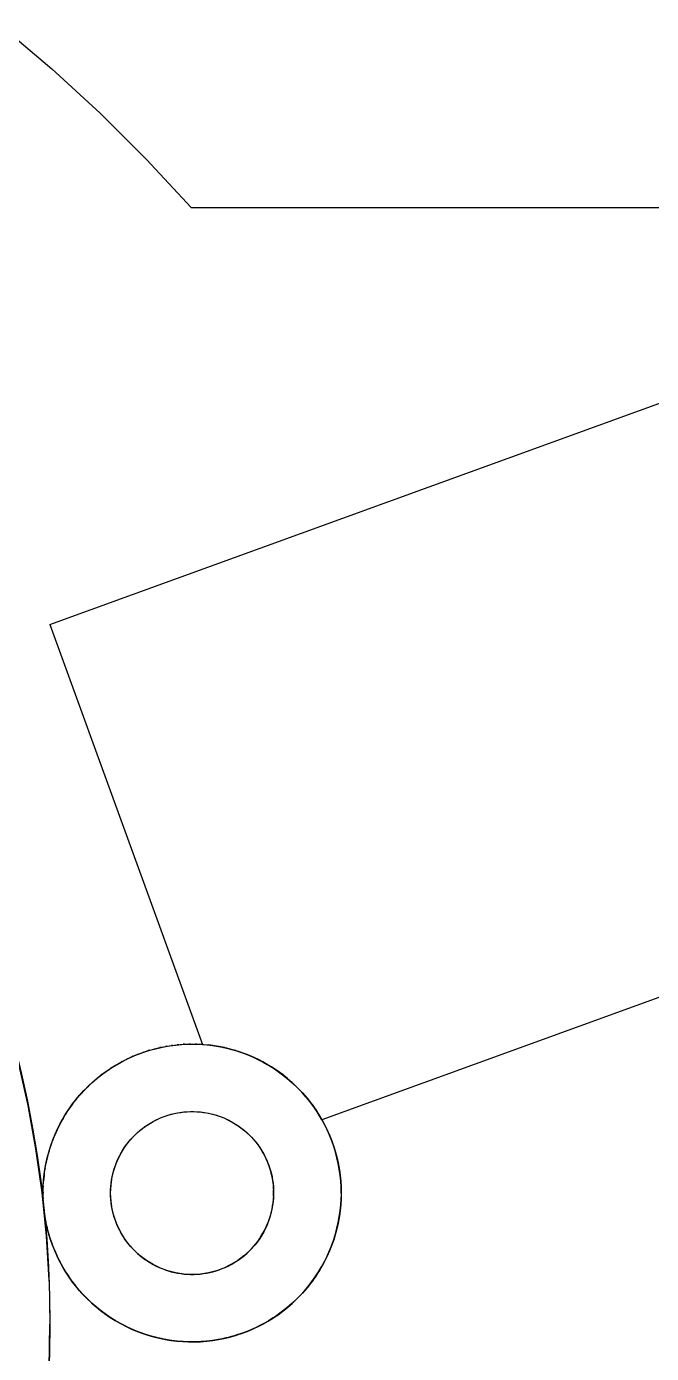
# Model space of a CAD drawing. Header units: millimetres. Extents: x -55 to 176, y -160 to 36.
# Drawn here: x 23.3 to 36.71, y -0.63 to 27.89 of the extents above; entities that cross this region are included whole.
import ezdxf

# ---------------------------------------------------------------- set-up
doc = ezdxf.new("R2010")
doc.units = ezdxf.units.MM
doc.layers.add('XY', color=7, linetype='Continuous')

msp = doc.modelspace()

# ---------------------------------------------------------------- linework, layer by layer
for centre, radius in [((0, 0), 23.8), ((26.852, 2.822), 3.2), ((26.852, 2.822), 1.75)]:
    msp.add_circle(centre, radius)
at = {"layer": 'XY'}
for p, q in [((22.765, 27.888), (23.838, 26.977)), ((23.838, 26.977), (24.875, 26.024)), ((24.875, 26.024), (25.874, 25.031)), ((26.833, 24), (25.874, 25.031)), ((26.833, 24), (52, 24)), ((23.794, 15.037), (38.561, 20.407)), ((23.794, 15.037), (27.075, 6.015)), ((42.662, 9.129), (29.64, 4.394)), ((26.282, 5.971), (26.408, 5.991)), ((26.312, 5.976), (26.438, 5.995)), ((26.312, 5.976), (26.408, 5.991)), ((26.408, 5.991), (26.534, 6.006)), ((26.438, 5.995), (26.408, 5.991)), ((26.438, 5.995), (26.565, 6.009)), ((26.438, 5.995), (26.534, 6.006)), ((26.534, 6.006), (26.661, 6.017)), ((26.565, 6.009), (26.534, 6.006)), ((26.565, 6.009), (26.692, 6.018)), ((26.565, 6.009), (26.661, 6.017)), ((26.661, 6.017), (26.788, 6.022)), ((26.692, 6.018), (26.661, 6.017)), ((26.692, 6.018), (26.82, 6.022)), ((26.692, 6.018), (26.788, 6.022)), ((26.82, 6.022), (26.788, 6.022)), ((26.788, 6.022), (26.916, 6.022)), ((26.82, 6.022), (26.947, 6.021)), ((26.82, 6.022), (26.916, 6.022)), ((26.947, 6.021), (26.916, 6.022)), ((26.916, 6.022), (27.043, 6.017)), ((26.947, 6.021), (27.075, 6.015)), ((26.947, 6.021), (27.043, 6.017)), ((27.075, 6.015), (27.043, 6.017)), ((27.043, 6.017), (27.17, 6.006)), ((27.075, 6.015), (27.17, 6.006)), ((27.075, 6.015), (27.206, 6.003)), ((27.17, 6.006), (27.296, 5.991)), ((27.17, 6.006), (27.206, 6.003)), ((27.296, 5.991), (27.206, 6.003)), ((27.336, 5.985), (27.206, 6.003)), ((27.296, 5.991), (27.422, 5.971)), ((27.296, 5.991), (27.336, 5.985)), ((25.351, 5.648), (25.465, 5.706)), ((25.439, 5.693), (25.554, 5.747)), ((25.465, 5.706), (25.439, 5.693)), ((25.465, 5.706), (25.581, 5.759)), ((25.465, 5.706), (25.554, 5.747)), ((25.554, 5.747), (25.672, 5.797)), ((25.581, 5.759), (25.554, 5.747)), ((25.581, 5.759), (25.699, 5.807)), ((25.581, 5.759), (25.672, 5.797)), ((25.672, 5.797), (25.791, 5.841)), ((25.699, 5.807), (25.672, 5.797)), ((25.699, 5.807), (25.819, 5.851)), ((25.699, 5.807), (25.791, 5.841)), ((25.791, 5.841), (25.912, 5.881)), ((25.819, 5.851), (25.791, 5.841)), ((25.819, 5.851), (25.94, 5.89)), ((25.819, 5.851), (25.912, 5.881)), ((25.912, 5.881), (26.034, 5.916)), ((25.94, 5.89), (25.912, 5.881)), ((25.94, 5.89), (26.063, 5.923)), ((25.94, 5.89), (26.034, 5.916)), ((26.034, 5.916), (26.158, 5.946)), ((26.063, 5.923), (26.034, 5.916)), ((26.063, 5.923), (26.187, 5.952)), ((26.063, 5.923), (26.158, 5.946)), ((26.158, 5.946), (26.282, 5.971)), ((26.187, 5.952), (26.158, 5.946)), ((26.187, 5.952), (26.312, 5.976)), ((26.187, 5.952), (26.282, 5.971)), ((26.312, 5.976), (26.282, 5.971)), ((27.422, 5.971), (27.336, 5.985)), ((27.466, 5.963), (27.336, 5.985)), ((27.422, 5.971), (27.546, 5.946)), ((27.422, 5.971), (27.466, 5.963)), ((27.546, 5.946), (27.466, 5.963)), ((27.595, 5.935), (27.466, 5.963)), ((27.546, 5.946), (27.67, 5.916)), ((27.546, 5.946), (27.595, 5.935)), ((27.67, 5.916), (27.595, 5.935)), ((27.722, 5.902), (27.595, 5.935)), ((27.67, 5.916), (27.792, 5.881)), ((27.67, 5.916), (27.722, 5.902)), ((27.792, 5.881), (27.722, 5.902)), ((27.848, 5.863), (27.722, 5.902)), ((27.792, 5.881), (27.913, 5.841)), ((27.792, 5.881), (27.848, 5.863)), ((27.913, 5.841), (27.848, 5.863)), ((27.973, 5.82), (27.848, 5.863)), ((27.913, 5.841), (28.032, 5.797)), ((27.913, 5.841), (27.973, 5.82)), ((28.032, 5.797), (27.973, 5.82)), ((28.083, 5.776), (27.973, 5.82)), ((28.032, 5.797), (28.15, 5.747)), ((28.032, 5.797), (28.083, 5.776)), ((28.15, 5.747), (28.083, 5.776)), ((28.181, 5.733), (28.083, 5.776)), ((28.15, 5.747), (28.265, 5.693)), ((28.15, 5.747), (28.181, 5.733)), ((28.265, 5.693), (28.181, 5.733)), ((28.277, 5.688), (28.181, 5.733)), ((23.331, 4.701), (23.126, 5.625)), ((24.9, 5.358), (25.002, 5.433)), ((24.921, 5.374), (25.025, 5.449)), ((24.921, 5.374), (25.002, 5.433)), ((25.002, 5.433), (25.107, 5.505)), ((25.025, 5.449), (25.002, 5.433)), ((25.025, 5.449), (25.131, 5.52)), ((25.025, 5.449), (25.107, 5.505)), ((25.107, 5.505), (25.215, 5.572)), ((25.131, 5.52), (25.107, 5.505)), ((25.131, 5.52), (25.24, 5.586)), ((25.131, 5.52), (25.215, 5.572)), ((25.215, 5.572), (25.326, 5.635)), ((25.24, 5.586), (25.215, 5.572)), ((25.24, 5.586), (25.351, 5.648)), ((25.24, 5.586), (25.326, 5.635)), ((25.326, 5.635), (25.439, 5.693)), ((25.351, 5.648), (25.326, 5.635)), ((25.351, 5.648), (25.439, 5.693)), ((28.265, 5.693), (28.378, 5.635)), ((28.265, 5.693), (28.277, 5.688)), ((28.372, 5.638), (28.277, 5.688)), ((28.378, 5.635), (28.372, 5.638)), ((28.465, 5.586), (28.372, 5.638)), ((28.378, 5.635), (28.489, 5.572)), ((28.378, 5.635), (28.465, 5.586)), ((28.489, 5.572), (28.465, 5.586)), ((28.556, 5.531), (28.465, 5.586)), ((28.489, 5.572), (28.597, 5.505)), ((28.489, 5.572), (28.556, 5.531)), ((28.597, 5.505), (28.556, 5.531)), ((28.645, 5.473), (28.556, 5.531)), ((28.597, 5.505), (28.702, 5.433)), ((28.597, 5.505), (28.645, 5.473)), ((28.702, 5.433), (28.645, 5.473)), ((28.733, 5.411), (28.645, 5.473)), ((28.702, 5.433), (28.804, 5.358)), ((28.702, 5.433), (28.733, 5.411)), ((24.612, 5.107), (24.705, 5.195)), ((24.631, 5.126), (24.724, 5.212)), ((24.631, 5.126), (24.705, 5.195)), ((24.705, 5.195), (24.801, 5.278)), ((24.724, 5.212), (24.705, 5.195)), ((24.724, 5.212), (24.821, 5.295)), ((24.724, 5.212), (24.801, 5.278)), ((24.801, 5.278), (24.9, 5.358)), ((24.821, 5.295), (24.801, 5.278)), ((24.821, 5.295), (24.921, 5.374)), ((24.821, 5.295), (24.9, 5.358)), ((24.921, 5.374), (24.9, 5.358)), ((28.804, 5.358), (28.733, 5.411)), ((28.818, 5.347), (28.733, 5.411)), ((28.804, 5.358), (28.904, 5.278)), ((28.804, 5.358), (28.818, 5.347)), ((28.901, 5.28), (28.818, 5.347)), ((28.982, 5.211), (28.901, 5.28)), ((28.904, 5.278), (29, 5.195)), ((28.904, 5.278), (28.982, 5.211)), ((29, 5.195), (28.982, 5.211)), ((29.06, 5.138), (28.982, 5.211)), ((29, 5.195), (29.092, 5.107)), ((29, 5.195), (29.06, 5.138)), ((29.092, 5.107), (29.06, 5.138)), ((29.136, 5.063), (29.06, 5.138)), ((24.356, 4.825), (24.437, 4.922)), ((24.372, 4.844), (24.454, 4.942)), ((24.372, 4.844), (24.437, 4.922)), ((24.437, 4.922), (24.523, 5.017)), ((24.454, 4.942), (24.437, 4.922)), ((24.454, 4.942), (24.541, 5.035)), ((24.454, 4.942), (24.523, 5.017)), ((24.523, 5.017), (24.612, 5.107)), ((24.541, 5.035), (24.523, 5.017)), ((24.541, 5.035), (24.631, 5.126)), ((24.541, 5.035), (24.612, 5.107)), ((24.631, 5.126), (24.612, 5.107)), ((29.181, 5.017), (29.092, 5.107)), ((29.092, 5.107), (29.136, 5.063)), ((29.181, 5.017), (29.136, 5.063)), ((29.21, 4.986), (29.136, 5.063)), ((29.267, 4.922), (29.181, 5.017)), ((29.181, 5.017), (29.21, 4.986)), ((29.267, 4.922), (29.21, 4.986)), ((29.28, 4.906), (29.21, 4.986)), ((29.348, 4.825), (29.267, 4.922)), ((29.267, 4.922), (29.28, 4.906)), ((29.349, 4.824), (29.28, 4.906)), ((23.5, 3.77), (23.331, 4.701)), ((24.135, 4.513), (24.205, 4.62)), ((24.148, 4.534), (24.219, 4.64)), ((24.148, 4.534), (24.205, 4.62)), ((24.278, 4.724), (24.205, 4.62)), ((24.219, 4.64), (24.205, 4.62)), ((24.219, 4.64), (24.293, 4.744)), ((24.219, 4.64), (24.278, 4.724)), ((24.278, 4.724), (24.356, 4.825)), ((24.293, 4.744), (24.278, 4.724)), ((24.293, 4.744), (24.372, 4.844)), ((24.293, 4.744), (24.356, 4.825)), ((24.372, 4.844), (24.356, 4.825)), ((26.609, 4.555), (26.678, 4.564)), ((26.678, 4.564), (26.748, 4.569)), ((26.748, 4.569), (26.817, 4.572)), ((26.817, 4.572), (26.887, 4.572)), ((26.887, 4.572), (26.956, 4.569)), ((26.956, 4.569), (27.026, 4.564)), ((27.026, 4.564), (27.095, 4.555)), ((29.426, 4.724), (29.348, 4.825)), ((29.414, 4.74), (29.349, 4.824)), ((29.426, 4.724), (29.414, 4.74)), ((29.476, 4.653), (29.414, 4.74)), ((29.499, 4.62), (29.426, 4.724)), ((29.426, 4.724), (29.476, 4.653)), ((29.499, 4.62), (29.476, 4.653)), ((29.536, 4.565), (29.476, 4.653)), ((29.569, 4.513), (29.499, 4.62)), ((29.499, 4.62), (29.536, 4.565)), ((29.569, 4.513), (29.536, 4.565)), ((29.589, 4.48), (29.536, 4.565)), ((23.953, 4.178), (24.01, 4.292)), ((23.964, 4.199), (24.021, 4.313)), ((23.964, 4.199), (24.01, 4.292)), ((24.01, 4.292), (24.07, 4.404)), ((24.021, 4.313), (24.01, 4.292)), ((24.021, 4.313), (24.082, 4.425)), ((24.021, 4.313), (24.07, 4.404)), ((24.07, 4.404), (24.135, 4.513)), ((24.082, 4.425), (24.07, 4.404)), ((24.082, 4.425), (24.148, 4.534)), ((24.082, 4.425), (24.135, 4.513)), ((24.148, 4.534), (24.135, 4.513)), ((25.84, 4.25), (25.898, 4.289)), ((25.898, 4.289), (25.957, 4.326)), ((25.957, 4.326), (26.018, 4.36)), ((26.018, 4.36), (26.079, 4.392)), ((26.079, 4.392), (26.142, 4.422)), ((26.142, 4.422), (26.207, 4.449)), ((26.207, 4.449), (26.272, 4.473)), ((26.272, 4.473), (26.338, 4.495)), ((26.338, 4.495), (26.405, 4.514)), ((26.405, 4.514), (26.472, 4.531)), ((26.472, 4.531), (26.541, 4.544)), ((26.541, 4.544), (26.609, 4.555)), ((27.095, 4.555), (27.164, 4.544)), ((27.164, 4.544), (27.232, 4.531)), ((27.232, 4.531), (27.299, 4.514)), ((27.299, 4.514), (27.366, 4.495)), ((27.366, 4.495), (27.432, 4.473)), ((27.432, 4.473), (27.498, 4.449)), ((27.498, 4.449), (27.562, 4.422)), ((27.562, 4.422), (27.625, 4.392)), ((27.625, 4.392), (27.687, 4.36)), ((27.687, 4.36), (27.747, 4.326)), ((27.747, 4.326), (27.806, 4.289)), ((27.806, 4.289), (27.864, 4.25)), ((29.64, 4.394), (29.569, 4.513)), ((29.634, 4.404), (29.569, 4.513)), ((29.569, 4.513), (29.589, 4.48)), ((29.64, 4.394), (29.589, 4.48)), ((29.64, 4.394), (29.634, 4.404)), ((29.695, 4.292), (29.634, 4.404)), ((29.64, 4.394), (29.7, 4.282)), ((29.64, 4.394), (29.695, 4.292)), ((29.7, 4.282), (29.695, 4.292)), ((29.751, 4.178), (29.695, 4.292)), ((29.7, 4.282), (29.755, 4.169)), ((29.7, 4.282), (29.751, 4.178)), ((23.855, 3.943), (23.902, 4.062)), ((23.863, 3.965), (23.911, 4.083)), ((23.863, 3.965), (23.902, 4.062)), ((23.953, 4.178), (23.902, 4.062)), ((23.911, 4.083), (23.902, 4.062)), ((23.911, 4.083), (23.964, 4.199)), ((23.911, 4.083), (23.953, 4.178)), ((23.964, 4.199), (23.953, 4.178)), ((25.532, 3.971), (25.578, 4.022)), ((25.578, 4.022), (25.627, 4.072)), ((25.627, 4.072), (25.678, 4.12)), ((25.678, 4.12), (25.73, 4.165)), ((25.73, 4.165), (25.784, 4.209)), ((25.784, 4.209), (25.84, 4.25)), ((27.864, 4.25), (27.92, 4.209)), ((27.92, 4.209), (27.974, 4.165)), ((27.974, 4.165), (28.027, 4.12)), ((28.027, 4.12), (28.077, 4.072)), ((28.077, 4.072), (28.126, 4.022)), ((28.126, 4.022), (28.173, 3.971)), ((29.755, 4.169), (29.751, 4.178)), ((29.802, 4.062), (29.751, 4.178)), ((29.755, 4.169), (29.806, 4.053)), ((29.755, 4.169), (29.802, 4.062)), ((29.806, 4.053), (29.802, 4.062)), ((29.849, 3.943), (29.802, 4.062)), ((29.806, 4.053), (29.852, 3.936)), ((29.806, 4.053), (29.849, 3.943)), ((23.631, 2.833), (23.5, 3.77)), ((23.748, 3.6), (23.782, 3.724)), ((23.775, 3.702), (23.813, 3.823)), ((23.782, 3.724), (23.775, 3.702)), ((23.782, 3.724), (23.82, 3.845)), ((23.782, 3.724), (23.813, 3.823)), ((23.813, 3.823), (23.855, 3.943)), ((23.82, 3.845), (23.813, 3.823)), ((23.82, 3.845), (23.863, 3.965)), ((23.82, 3.845), (23.855, 3.943)), ((23.863, 3.965), (23.855, 3.943)), ((25.331, 3.687), (25.366, 3.747)), ((25.366, 3.747), (25.404, 3.805)), ((25.404, 3.805), (25.445, 3.862)), ((25.445, 3.862), (25.487, 3.917)), ((25.487, 3.917), (25.532, 3.971)), ((28.173, 3.971), (28.217, 3.917)), ((28.217, 3.917), (28.26, 3.862)), ((28.26, 3.862), (28.3, 3.805)), ((28.3, 3.805), (28.338, 3.747)), ((28.338, 3.747), (28.373, 3.687)), ((29.852, 3.936), (29.849, 3.943)), ((29.892, 3.823), (29.849, 3.943)), ((29.852, 3.936), (29.894, 3.816)), ((29.852, 3.936), (29.892, 3.823)), ((29.894, 3.816), (29.892, 3.823)), ((29.929, 3.702), (29.892, 3.823)), ((29.894, 3.816), (29.931, 3.696)), ((29.894, 3.816), (29.929, 3.702)), ((23.692, 3.329), (23.715, 3.454)), ((23.696, 3.351), (23.72, 3.476)), ((23.696, 3.351), (23.715, 3.454)), ((23.743, 3.579), (23.715, 3.454)), ((23.72, 3.476), (23.715, 3.454)), ((23.72, 3.476), (23.748, 3.6)), ((23.72, 3.476), (23.743, 3.579)), ((23.743, 3.579), (23.775, 3.702)), ((23.748, 3.6), (23.743, 3.579)), ((23.748, 3.6), (23.775, 3.702)), ((25.19, 3.37), (25.213, 3.435)), ((25.213, 3.435), (25.239, 3.5)), ((25.239, 3.5), (25.267, 3.564)), ((25.267, 3.564), (25.298, 3.626)), ((25.298, 3.626), (25.331, 3.687)), ((28.373, 3.687), (28.407, 3.626)), ((28.407, 3.626), (28.437, 3.564)), ((28.437, 3.564), (28.466, 3.5)), ((28.466, 3.5), (28.491, 3.435)), ((28.491, 3.435), (28.514, 3.37)), ((29.931, 3.696), (29.929, 3.702)), ((29.961, 3.579), (29.929, 3.702)), ((29.931, 3.696), (29.963, 3.573)), ((29.931, 3.696), (29.961, 3.579)), ((29.963, 3.573), (29.961, 3.579)), ((29.989, 3.454), (29.961, 3.579)), ((29.963, 3.573), (29.99, 3.45)), ((29.963, 3.573), (29.989, 3.454)), ((29.99, 3.45), (29.989, 3.454)), ((30.012, 3.329), (29.989, 3.454)), ((29.99, 3.45), (30.012, 3.326)), ((29.99, 3.45), (30.012, 3.329)), ((23.675, 3.203), (23.662, 3.077)), ((23.664, 3.098), (23.678, 3.225)), ((23.664, 3.098), (23.675, 3.203)), ((23.675, 3.203), (23.692, 3.329)), ((23.678, 3.225), (23.675, 3.203)), ((23.678, 3.225), (23.696, 3.351)), ((23.678, 3.225), (23.692, 3.329)), ((23.696, 3.351), (23.692, 3.329)), ((25.124, 3.099), (25.137, 3.168)), ((25.137, 3.168), (25.152, 3.236)), ((25.152, 3.236), (25.169, 3.303)), ((25.169, 3.303), (25.19, 3.37)), ((28.514, 3.37), (28.535, 3.303)), ((28.535, 3.303), (28.553, 3.236)), ((28.553, 3.236), (28.568, 3.168)), ((28.568, 3.168), (28.58, 3.099)), ((30.012, 3.326), (30.012, 3.329)), ((30.029, 3.203), (30.012, 3.329)), ((30.012, 3.326), (30.03, 3.2)), ((30.012, 3.326), (30.029, 3.203)), ((30.03, 3.2), (30.029, 3.203)), ((30.042, 3.077), (30.029, 3.203)), ((30.03, 3.2), (30.042, 3.075)), ((30.03, 3.2), (30.042, 3.077)), ((23.652, 2.843), (23.656, 2.971)), ((23.652, 2.843), (23.655, 2.949)), ((23.652, 2.822), (23.655, 2.949)), ((23.655, 2.949), (23.662, 3.077)), ((23.656, 2.971), (23.655, 2.949)), ((23.656, 2.971), (23.664, 3.098)), ((23.656, 2.971), (23.662, 3.077)), ((23.664, 3.098), (23.662, 3.077)), ((25.102, 2.822), (25.103, 2.892)), ((25.103, 2.892), (25.108, 2.961)), ((25.108, 2.961), (25.115, 3.031)), ((25.115, 3.031), (25.124, 3.099)), ((28.58, 3.099), (28.59, 3.031)), ((28.59, 3.031), (28.597, 2.961)), ((28.597, 2.961), (28.601, 2.892)), ((28.602, 2.822), (28.601, 2.892)), ((30.042, 3.075), (30.042, 3.077)), ((30.05, 2.949), (30.042, 3.077)), ((30.042, 3.075), (30.05, 2.949)), ((30.042, 3.075), (30.05, 2.949)), ((30.05, 2.949), (30.052, 2.822)), ((30.052, 2.822), (30.05, 2.949)), ((23.725, 1.891), (23.631, 2.833)), ((23.654, 2.716), (23.652, 2.843)), ((23.652, 2.843), (23.652, 2.822)), ((23.654, 2.716), (23.652, 2.822)), ((23.655, 2.695), (23.652, 2.822)), ((23.661, 2.588), (23.654, 2.716)), ((23.654, 2.716), (23.655, 2.695)), ((23.661, 2.588), (23.655, 2.695)), ((23.662, 2.568), (23.655, 2.695)), ((23.672, 2.461), (23.661, 2.588)), ((23.661, 2.588), (23.662, 2.568)), ((23.672, 2.461), (23.662, 2.568)), ((23.662, 2.568), (23.675, 2.441)), ((25.103, 2.753), (25.102, 2.822)), ((25.108, 2.683), (25.103, 2.753)), ((25.115, 2.614), (25.108, 2.683)), ((25.124, 2.545), (25.115, 2.614)), ((28.58, 2.545), (28.59, 2.614)), ((28.59, 2.614), (28.597, 2.683)), ((28.601, 2.753), (28.597, 2.683)), ((28.601, 2.753), (28.602, 2.822)), ((30.029, 2.441), (30.042, 2.568)), ((30.042, 2.567), (30.029, 2.441)), ((30.05, 2.695), (30.042, 2.567)), ((30.042, 2.568), (30.05, 2.695)), ((30.052, 2.822), (30.05, 2.695)), ((30.052, 2.822), (30.05, 2.695)), ((23.689, 2.335), (23.672, 2.461)), ((23.672, 2.461), (23.675, 2.441)), ((23.689, 2.335), (23.675, 2.441)), ((23.692, 2.315), (23.675, 2.441)), ((23.711, 2.209), (23.689, 2.335)), ((23.689, 2.335), (23.692, 2.315)), ((23.711, 2.209), (23.692, 2.315)), ((23.692, 2.315), (23.715, 2.19)), ((25.137, 2.477), (25.124, 2.545)), ((25.152, 2.409), (25.137, 2.477)), ((25.169, 2.341), (25.152, 2.409)), ((25.19, 2.275), (25.169, 2.341)), ((28.514, 2.275), (28.535, 2.341)), ((28.535, 2.341), (28.553, 2.409)), ((28.553, 2.409), (28.568, 2.477)), ((28.568, 2.477), (28.58, 2.545)), ((29.989, 2.19), (30.012, 2.315)), ((30.012, 2.314), (29.989, 2.189)), ((30.012, 2.314), (29.989, 2.19)), ((30.029, 2.441), (30.012, 2.314)), ((30.012, 2.315), (30.029, 2.441)), ((30.012, 2.314), (30.012, 2.315)), ((23.738, 2.085), (23.711, 2.209)), ((23.711, 2.209), (23.715, 2.19)), ((23.738, 2.085), (23.715, 2.19)), ((23.743, 2.066), (23.715, 2.19)), ((23.77, 1.961), (23.738, 2.085)), ((23.738, 2.085), (23.743, 2.066)), ((23.77, 1.961), (23.743, 2.066)), ((23.775, 1.943), (23.743, 2.066)), ((25.213, 2.209), (25.19, 2.275)), ((25.239, 2.145), (25.213, 2.209)), ((25.267, 2.081), (25.239, 2.145)), ((25.298, 2.018), (25.267, 2.081)), ((25.331, 1.957), (25.298, 2.018)), ((28.373, 1.957), (28.407, 2.018)), ((28.407, 2.018), (28.437, 2.081)), ((28.437, 2.081), (28.466, 2.145)), ((28.466, 2.145), (28.491, 2.209)), ((28.491, 2.209), (28.514, 2.275)), ((29.961, 2.064), (29.928, 1.941)), ((29.929, 1.943), (29.961, 2.066)), ((29.961, 2.064), (29.929, 1.943)), ((29.961, 2.066), (29.989, 2.19)), ((29.961, 2.064), (29.989, 2.189)), ((29.989, 2.189), (29.961, 2.066)), ((29.961, 2.064), (29.961, 2.066)), ((29.989, 2.189), (29.989, 2.19)), ((23.781, 0.946), (23.725, 1.891)), ((23.807, 1.839), (23.77, 1.961)), ((23.77, 1.961), (23.775, 1.943)), ((23.807, 1.839), (23.775, 1.943)), ((23.813, 1.821), (23.775, 1.943)), ((23.848, 1.719), (23.807, 1.839)), ((23.807, 1.839), (23.813, 1.821)), ((23.848, 1.719), (23.813, 1.821)), ((23.813, 1.821), (23.855, 1.701)), ((23.895, 1.6), (23.848, 1.719)), ((23.848, 1.719), (23.855, 1.701)), ((25.366, 1.898), (25.331, 1.957)), ((25.404, 1.839), (25.366, 1.898)), ((25.445, 1.782), (25.404, 1.839)), ((25.487, 1.727), (25.445, 1.782)), ((25.532, 1.674), (25.487, 1.727)), ((28.173, 1.674), (28.217, 1.727)), ((28.217, 1.727), (28.26, 1.782)), ((28.26, 1.782), (28.3, 1.839)), ((28.3, 1.839), (28.338, 1.898)), ((28.338, 1.898), (28.373, 1.957)), ((29.891, 1.819), (29.848, 1.699)), ((29.849, 1.701), (29.892, 1.821)), ((29.891, 1.819), (29.849, 1.701)), ((29.928, 1.941), (29.891, 1.819)), ((29.891, 1.819), (29.892, 1.821)), ((29.892, 1.821), (29.929, 1.943)), ((29.928, 1.941), (29.892, 1.821)), ((29.928, 1.941), (29.929, 1.943)), ((23.895, 1.6), (23.855, 1.701)), ((23.902, 1.583), (23.855, 1.701)), ((23.946, 1.483), (23.895, 1.6)), ((23.895, 1.6), (23.902, 1.583)), ((23.946, 1.483), (23.902, 1.583)), ((23.902, 1.583), (23.953, 1.467)), ((24.001, 1.368), (23.946, 1.483)), ((23.946, 1.483), (23.953, 1.467)), ((24.001, 1.368), (23.953, 1.467)), ((24.01, 1.353), (23.953, 1.467)), ((25.578, 1.622), (25.532, 1.674)), ((25.578, 1.622), (25.627, 1.573)), ((25.627, 1.573), (25.678, 1.525)), ((25.678, 1.525), (25.73, 1.479)), ((25.73, 1.479), (25.784, 1.436)), ((25.784, 1.436), (25.84, 1.394)), ((27.864, 1.394), (27.92, 1.436)), ((27.92, 1.436), (27.974, 1.479)), ((27.974, 1.479), (28.027, 1.525)), ((28.027, 1.525), (28.077, 1.573)), ((28.077, 1.573), (28.126, 1.622)), ((28.126, 1.622), (28.173, 1.674)), ((29.693, 1.35), (29.75, 1.464)), ((29.695, 1.353), (29.751, 1.467)), ((29.75, 1.464), (29.695, 1.353)), ((29.75, 1.464), (29.801, 1.581)), ((29.75, 1.464), (29.751, 1.467)), ((29.751, 1.467), (29.802, 1.583)), ((29.801, 1.581), (29.751, 1.467)), ((29.848, 1.699), (29.801, 1.581)), ((29.801, 1.581), (29.802, 1.583)), ((29.802, 1.583), (29.849, 1.701)), ((29.848, 1.699), (29.802, 1.583)), ((29.848, 1.699), (29.849, 1.701)), ((24.062, 1.256), (24.001, 1.368)), ((24.001, 1.368), (24.01, 1.353)), ((24.062, 1.256), (24.01, 1.353)), ((24.07, 1.241), (24.01, 1.353)), ((24.126, 1.146), (24.062, 1.256)), ((24.062, 1.256), (24.07, 1.241)), ((24.126, 1.146), (24.07, 1.241)), ((24.135, 1.131), (24.07, 1.241)), ((24.195, 1.039), (24.126, 1.146)), ((24.126, 1.146), (24.135, 1.131)), ((25.84, 1.394), (25.898, 1.355)), ((25.898, 1.355), (25.957, 1.318)), ((25.957, 1.318), (26.018, 1.284)), ((26.018, 1.284), (26.079, 1.252)), ((26.079, 1.252), (26.142, 1.223)), ((26.142, 1.223), (26.207, 1.196)), ((26.207, 1.196), (26.272, 1.171)), ((26.272, 1.171), (26.338, 1.15)), ((26.338, 1.15), (26.405, 1.13)), ((27.299, 1.13), (27.366, 1.15)), ((27.366, 1.15), (27.432, 1.171)), ((27.432, 1.171), (27.498, 1.196)), ((27.498, 1.196), (27.562, 1.223)), ((27.562, 1.223), (27.625, 1.252)), ((27.625, 1.252), (27.687, 1.284)), ((27.687, 1.284), (27.747, 1.318)), ((27.747, 1.318), (27.806, 1.355)), ((27.806, 1.355), (27.864, 1.394)), ((29.567, 1.128), (29.632, 1.238)), ((29.569, 1.131), (29.634, 1.241)), ((29.632, 1.238), (29.569, 1.131)), ((29.632, 1.238), (29.693, 1.35)), ((29.632, 1.238), (29.634, 1.241)), ((29.634, 1.241), (29.695, 1.353)), ((29.693, 1.35), (29.634, 1.241)), ((29.693, 1.35), (29.695, 1.353)), ((23.781, 0.946), (23.8, 0)), ((24.195, 1.039), (24.135, 1.131)), ((24.135, 1.131), (24.205, 1.025)), ((24.268, 0.934), (24.195, 1.039)), ((24.195, 1.039), (24.205, 1.025)), ((24.268, 0.934), (24.205, 1.025)), ((24.278, 0.921), (24.205, 1.025)), ((24.346, 0.833), (24.268, 0.934)), ((24.268, 0.934), (24.278, 0.921)), ((24.346, 0.833), (24.278, 0.921)), ((24.278, 0.921), (24.356, 0.82)), ((26.405, 1.13), (26.472, 1.114)), ((26.472, 1.114), (26.541, 1.1)), ((26.541, 1.1), (26.609, 1.089)), ((26.609, 1.089), (26.678, 1.081)), ((26.678, 1.081), (26.748, 1.075)), ((26.748, 1.075), (26.817, 1.073)), ((26.817, 1.073), (26.887, 1.073)), ((26.887, 1.073), (26.956, 1.075)), ((26.956, 1.075), (27.026, 1.081)), ((27.026, 1.081), (27.095, 1.089)), ((27.095, 1.089), (27.164, 1.1)), ((27.164, 1.1), (27.232, 1.114)), ((27.232, 1.114), (27.299, 1.13)), ((29.345, 0.816), (29.423, 0.917)), ((29.348, 0.82), (29.426, 0.921)), ((29.423, 0.917), (29.348, 0.82)), ((29.423, 0.917), (29.497, 1.021)), ((29.423, 0.917), (29.426, 0.921)), ((29.426, 0.921), (29.499, 1.025)), ((29.497, 1.021), (29.426, 0.921)), ((29.497, 1.021), (29.567, 1.128)), ((29.497, 1.021), (29.499, 1.025)), ((29.499, 1.025), (29.569, 1.131)), ((29.567, 1.128), (29.499, 1.025)), ((29.567, 1.128), (29.569, 1.131)), ((24.427, 0.735), (24.346, 0.833)), ((24.346, 0.833), (24.356, 0.82)), ((24.427, 0.735), (24.356, 0.82)), ((24.437, 0.722), (24.356, 0.82)), ((24.512, 0.64), (24.427, 0.735)), ((24.427, 0.735), (24.437, 0.722)), ((24.512, 0.64), (24.437, 0.722)), ((24.523, 0.628), (24.437, 0.722)), ((24.512, 0.64), (24.601, 0.548)), ((24.512, 0.64), (24.523, 0.628)), ((24.601, 0.548), (24.523, 0.628)), ((24.523, 0.628), (24.612, 0.537)), ((29.088, 0.533), (29.178, 0.624)), ((29.092, 0.537), (29.181, 0.628)), ((29.178, 0.624), (29.092, 0.537)), ((29.178, 0.624), (29.264, 0.719)), ((29.178, 0.624), (29.181, 0.628)), ((29.181, 0.628), (29.267, 0.722)), ((29.264, 0.719), (29.181, 0.628)), ((29.264, 0.719), (29.345, 0.816)), ((29.264, 0.719), (29.267, 0.722)), ((29.267, 0.722), (29.348, 0.82)), ((29.345, 0.816), (29.267, 0.722)), ((29.345, 0.816), (29.348, 0.82)), ((24.601, 0.548), (24.693, 0.46)), ((24.601, 0.548), (24.612, 0.537)), ((24.693, 0.46), (24.612, 0.537)), ((24.612, 0.537), (24.705, 0.45)), ((24.693, 0.46), (24.789, 0.376)), ((24.693, 0.46), (24.705, 0.45)), ((24.789, 0.376), (24.705, 0.45)), ((24.705, 0.45), (24.801, 0.366)), ((24.789, 0.376), (24.888, 0.296)), ((24.789, 0.376), (24.801, 0.366)), ((24.888, 0.296), (24.801, 0.366)), ((24.801, 0.366), (24.9, 0.287)), ((24.888, 0.296), (24.99, 0.22)), ((24.888, 0.296), (24.9, 0.287)), ((24.99, 0.22), (24.9, 0.287)), ((24.9, 0.287), (25.002, 0.211)), ((28.702, 0.211), (28.804, 0.287)), ((28.799, 0.283), (28.899, 0.363)), ((28.799, 0.283), (28.804, 0.287)), ((28.804, 0.287), (28.904, 0.366)), ((28.899, 0.363), (28.804, 0.287)), ((28.899, 0.363), (28.995, 0.446)), ((28.899, 0.363), (28.904, 0.366)), ((28.904, 0.366), (29, 0.45)), ((28.995, 0.446), (28.904, 0.366)), ((28.995, 0.446), (29.088, 0.533)), ((28.995, 0.446), (29, 0.45)), ((29, 0.45), (29.092, 0.537)), ((29.088, 0.533), (29, 0.45)), ((29.088, 0.533), (29.092, 0.537)), ((23.781, -0.946), (23.8, 0)), ((24.99, 0.22), (25.095, 0.148)), ((24.99, 0.22), (25.002, 0.211)), ((25.095, 0.148), (25.002, 0.211)), ((25.002, 0.211), (25.107, 0.14)), ((25.095, 0.148), (25.203, 0.08)), ((25.095, 0.148), (25.107, 0.14)), ((25.203, 0.08), (25.107, 0.14)), ((25.107, 0.14), (25.215, 0.072)), ((25.203, 0.08), (25.314, 0.016)), ((25.203, 0.08), (25.215, 0.072)), ((25.314, 0.016), (25.215, 0.072)), ((25.215, 0.072), (25.326, 0.01)), ((25.314, 0.016), (25.427, -0.043)), ((25.314, 0.016), (25.326, 0.01)), ((25.427, -0.043), (25.326, 0.01)), ((25.326, 0.01), (25.439, -0.049)), ((28.258, -0.052), (28.372, 0.006)), ((28.265, -0.049), (28.378, 0.01)), ((28.372, 0.006), (28.265, -0.049)), ((28.372, 0.006), (28.483, 0.069)), ((28.372, 0.006), (28.378, 0.01)), ((28.378, 0.01), (28.489, 0.072)), ((28.483, 0.069), (28.378, 0.01)), ((28.483, 0.069), (28.591, 0.136)), ((28.483, 0.069), (28.489, 0.072)), ((28.489, 0.072), (28.597, 0.14)), ((28.591, 0.136), (28.489, 0.072)), ((28.591, 0.136), (28.697, 0.207)), ((28.591, 0.136), (28.597, 0.14)), ((28.597, 0.14), (28.702, 0.211)), ((28.697, 0.207), (28.597, 0.14)), ((28.697, 0.207), (28.799, 0.283)), ((28.697, 0.207), (28.702, 0.211)), ((28.799, 0.283), (28.702, 0.211)), ((25.427, -0.043), (25.542, -0.097)), ((25.427, -0.043), (25.439, -0.049)), ((25.542, -0.097), (25.439, -0.049)), ((25.439, -0.049), (25.554, -0.103)), ((25.542, -0.097), (25.66, -0.147)), ((25.542, -0.097), (25.554, -0.103)), ((25.66, -0.147), (25.554, -0.103)), ((25.554, -0.103), (25.672, -0.152)), ((25.66, -0.147), (25.779, -0.192)), ((25.66, -0.147), (25.672, -0.152)), ((25.779, -0.192), (25.672, -0.152)), ((25.672, -0.152), (25.791, -0.197)), ((25.779, -0.192), (25.9, -0.233)), ((25.779, -0.192), (25.791, -0.197)), ((25.9, -0.233), (25.791, -0.197)), ((25.791, -0.197), (25.912, -0.236)), ((25.9, -0.233), (26.022, -0.268)), ((25.9, -0.233), (25.912, -0.236)), ((26.022, -0.268), (25.912, -0.236)), ((25.912, -0.236), (26.034, -0.271)), ((26.022, -0.268), (26.146, -0.299)), ((26.022, -0.268), (26.034, -0.271)), ((26.146, -0.299), (26.034, -0.271)), ((26.034, -0.271), (26.158, -0.301)), ((27.538, -0.303), (27.662, -0.274)), ((27.546, -0.301), (27.67, -0.271)), ((27.662, -0.274), (27.546, -0.301)), ((27.662, -0.274), (27.784, -0.239)), ((27.662, -0.274), (27.67, -0.271)), ((27.67, -0.271), (27.792, -0.236)), ((27.784, -0.239), (27.67, -0.271)), ((27.784, -0.239), (27.906, -0.199)), ((27.784, -0.239), (27.792, -0.236)), ((27.792, -0.236), (27.913, -0.197)), ((27.906, -0.199), (27.792, -0.236)), ((27.906, -0.199), (28.025, -0.155)), ((27.906, -0.199), (27.913, -0.197)), ((27.913, -0.197), (28.032, -0.152)), ((28.025, -0.155), (27.913, -0.197)), ((28.025, -0.155), (28.143, -0.106)), ((28.025, -0.155), (28.032, -0.152)), ((28.032, -0.152), (28.15, -0.103)), ((28.143, -0.106), (28.032, -0.152)), ((28.143, -0.106), (28.258, -0.052)), ((28.143, -0.106), (28.15, -0.103)), ((28.15, -0.103), (28.265, -0.049)), ((28.258, -0.052), (28.15, -0.103)), ((28.258, -0.052), (28.265, -0.049)), ((26.146, -0.299), (26.271, -0.325)), ((26.146, -0.299), (26.158, -0.301)), ((26.271, -0.325), (26.158, -0.301)), ((26.158, -0.301), (26.282, -0.327)), ((26.271, -0.325), (26.397, -0.345)), ((26.271, -0.325), (26.282, -0.327)), ((26.397, -0.345), (26.282, -0.327)), ((26.282, -0.327), (26.408, -0.347)), ((26.397, -0.345), (26.523, -0.361)), ((26.397, -0.345), (26.408, -0.347)), ((26.523, -0.361), (26.408, -0.347)), ((26.408, -0.347), (26.534, -0.362)), ((26.523, -0.361), (26.65, -0.371)), ((26.523, -0.361), (26.534, -0.362)), ((26.65, -0.371), (26.534, -0.362)), ((26.534, -0.362), (26.661, -0.372)), ((26.65, -0.371), (26.778, -0.377)), ((26.65, -0.371), (26.661, -0.372)), ((26.778, -0.377), (26.661, -0.372)), ((26.661, -0.372), (26.788, -0.377)), ((26.778, -0.377), (26.905, -0.377)), ((26.778, -0.377), (26.788, -0.377)), ((26.905, -0.377), (26.788, -0.377)), ((26.788, -0.377), (26.916, -0.377)), ((26.905, -0.377), (27.033, -0.373)), ((26.905, -0.377), (26.916, -0.377)), ((26.916, -0.377), (27.043, -0.372)), ((27.033, -0.373), (26.916, -0.377)), ((27.033, -0.373), (27.16, -0.363)), ((27.033, -0.373), (27.043, -0.372)), ((27.043, -0.372), (27.17, -0.362)), ((27.16, -0.363), (27.043, -0.372)), ((27.16, -0.363), (27.287, -0.348)), ((27.16, -0.363), (27.17, -0.362)), ((27.17, -0.362), (27.296, -0.347)), ((27.287, -0.348), (27.17, -0.362)), ((27.287, -0.348), (27.413, -0.328)), ((27.287, -0.348), (27.296, -0.347)), ((27.296, -0.347), (27.422, -0.327)), ((27.413, -0.328), (27.296, -0.347)), ((27.413, -0.328), (27.538, -0.303)), ((27.413, -0.328), (27.422, -0.327)), ((27.422, -0.327), (27.546, -0.301)), ((27.538, -0.303), (27.422, -0.327)), ((27.538, -0.303), (27.546, -0.301))]:
    msp.add_line(p, q, dxfattribs=at)

doc.saveas('drawing.dxf')
